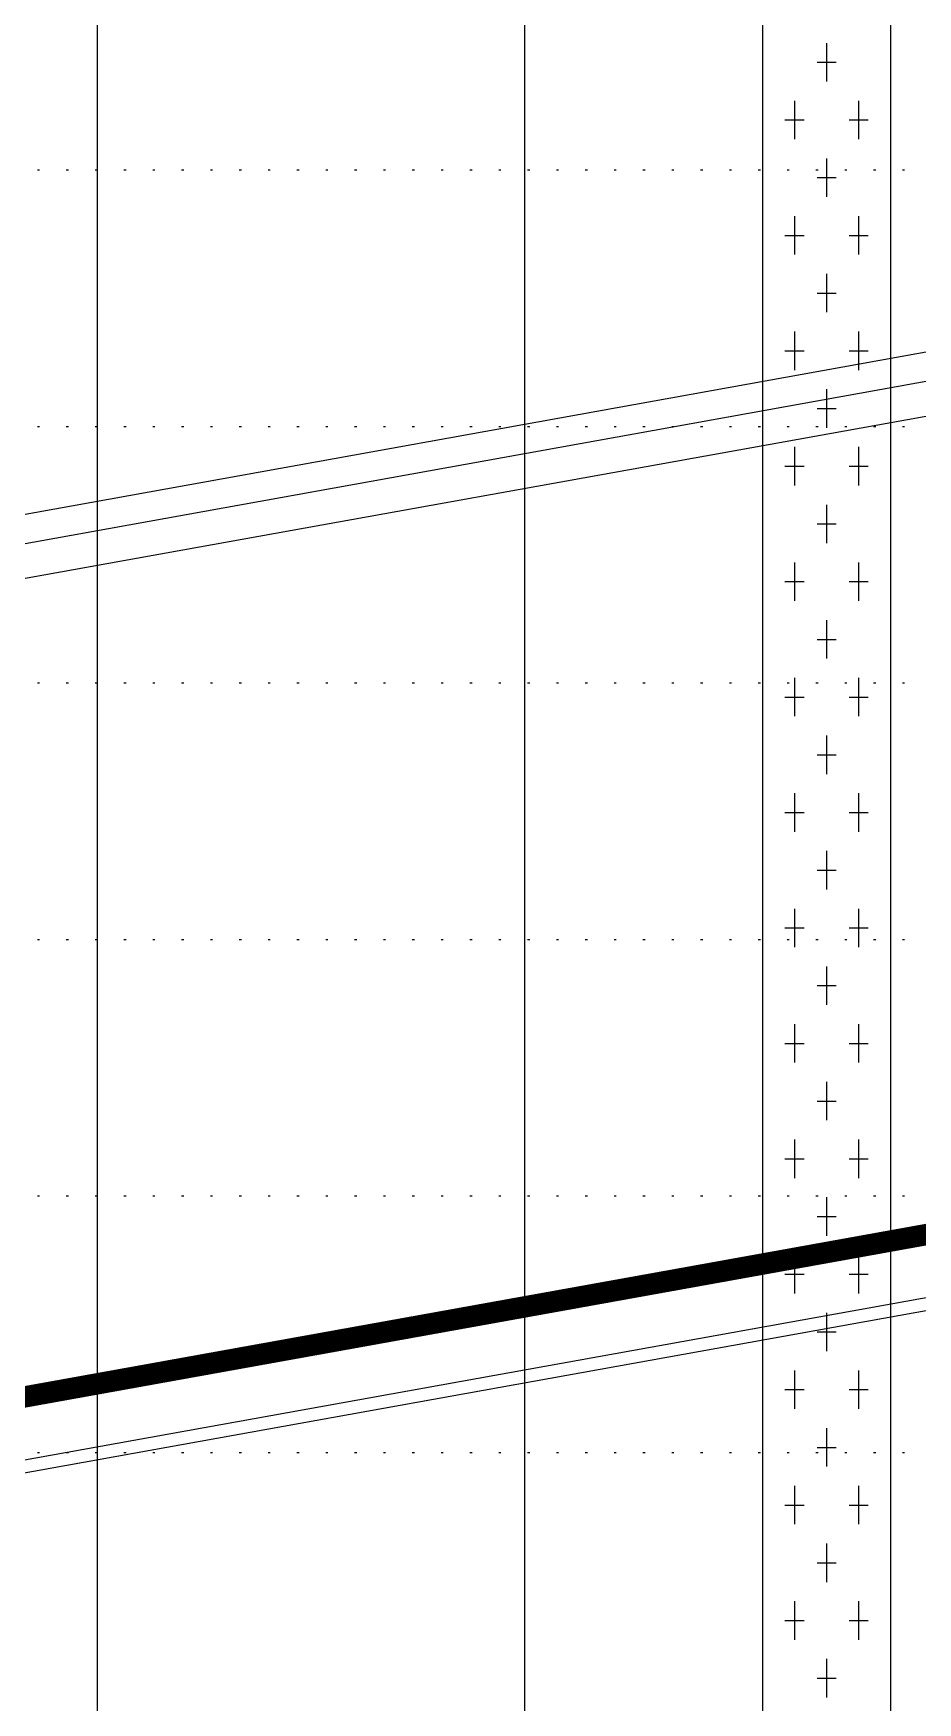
# Model space of a CAD drawing. Header units: millimetres. Extents: x -1499 to 6658, y -12483 to -6008.
# Drawn here: x 2073.2 to 2114.6, y -10984.8 to -10906.7 of the extents above; entities that cross this region are included whole.
import ezdxf

# ---------------------------------------------------------------- set-up
doc = ezdxf.new("R2010")
doc.units = ezdxf.units.MM
doc.linetypes.add('A-DOTLN01H', pattern=[0.125, 0, -0.125])
for name, color, linetype in [('CR-GRID', 56, 'A-DOTLN01H'), ('CS-CONC-MAJR', 4, 'Continuous'), ('CS-EXCV', 3, 'A-DIGLN01'), ('Layer', 7, 'Continuous'), ('수직그리드', 1, 'Continuous'), ('종단계획선', 7, 'Continuous')]:
    doc.layers.add(name, color=color, linetype=linetype)
doc.linetypes.add('A-DIGLN01', pattern='A,0.9,-0.2,[19,kscals.shx,S=0.1,R=180,X=0,Y=0],0.9', length=2)

# ---------------------------------------------------------------- blocks, each defined once
blk = doc.blocks.new('TB-14')
at = {"layer": 'Layer'}
for points in [[(-1, -18), (-1, -42.5), (1, -42.5), (1, -18), (-1, -18)], [(0, -25.8), (0, -26.1)], [(-0.15, -25.95), (0.15, -25.95)], [(-0.5, -26.25), (-0.5, -26.55)], [(0.5, -26.25), (0.5, -26.55)], [(-0.65, -26.4), (-0.35, -26.4)], [(0.35, -26.4), (0.65, -26.4)], [(0, -26.7), (0, -27)], [(-0.15, -26.85), (0.15, -26.85)], [(-0.5, -27.15), (-0.5, -27.45)], [(0.5, -27.15), (0.5, -27.45)], [(-0.65, -27.3), (-0.35, -27.3)], [(0.35, -27.3), (0.65, -27.3)], [(0, -27.6), (0, -27.9)], [(-0.15, -27.75), (0.15, -27.75)], [(-0.5, -28.05), (-0.5, -28.35)], [(0.5, -28.05), (0.5, -28.35)], [(-0.65, -28.2), (-0.35, -28.2)], [(0.35, -28.2), (0.65, -28.2)], [(0, -28.5), (0, -28.8)], [(-0.15, -28.65), (0.15, -28.65)], [(-0.5, -28.95), (-0.5, -29.25)], [(0.5, -28.95), (0.5, -29.25)], [(-0.65, -29.1), (-0.35, -29.1)], [(0.35, -29.1), (0.65, -29.1)], [(0, -29.4), (0, -29.7)], [(-0.15, -29.55), (0.15, -29.55)], [(-0.5, -29.85), (-0.5, -30.15)], [(0.5, -29.85), (0.5, -30.15)], [(-0.65, -30), (-0.35, -30)], [(0.35, -30), (0.65, -30)], [(0, -30.3), (0, -30.6)], [(-0.15, -30.45), (0.15, -30.45)], [(-0.5, -30.75), (-0.5, -31.05)], [(0.5, -30.75), (0.5, -31.05)], [(-0.65, -30.9), (-0.35, -30.9)], [(0.35, -30.9), (0.65, -30.9)], [(0, -31.2), (0, -31.5)], [(-0.15, -31.35), (0.15, -31.35)], [(-0.5, -31.65), (-0.5, -31.95)], [(0.5, -31.65), (0.5, -31.95)], [(-0.65, -31.8), (-0.35, -31.8)], [(0.35, -31.8), (0.65, -31.8)], [(0, -32.1), (0, -32.4)], [(-0.15, -32.25), (0.15, -32.25)], [(-0.5, -32.55), (-0.5, -32.85)], [(0.5, -32.55), (0.5, -32.85)], [(-0.65, -32.7), (-0.35, -32.7)], [(0.35, -32.7), (0.65, -32.7)], [(0, -33), (0, -33.3)], [(-0.15, -33.15), (0.15, -33.15)], [(-0.5, -33.45), (-0.5, -33.75)], [(0.5, -33.45), (0.5, -33.75)], [(-0.65, -33.6), (-0.35, -33.6)], [(0.35, -33.6), (0.65, -33.6)], [(0, -33.9), (0, -34.2)], [(-0.15, -34.05), (0.15, -34.05)], [(-0.5, -34.35), (-0.5, -34.65)], [(0.5, -34.35), (0.5, -34.65)], [(-0.65, -34.5), (-0.35, -34.5)], [(0.35, -34.5), (0.65, -34.5)], [(0, -34.8), (0, -35.1)], [(-0.15, -34.95), (0.15, -34.95)], [(-0.5, -35.25), (-0.5, -35.55)], [(0.5, -35.25), (0.5, -35.55)], [(-0.65, -35.4), (-0.35, -35.4)], [(0.35, -35.4), (0.65, -35.4)], [(0, -35.7), (0, -36)], [(-0.15, -35.85), (0.15, -35.85)], [(-0.5, -36.15), (-0.5, -36.45)], [(0.5, -36.15), (0.5, -36.45)], [(-0.65, -36.3), (-0.35, -36.3)], [(0.35, -36.3), (0.65, -36.3)], [(0, -36.6), (0, -36.9)], [(-0.15, -36.75), (0.15, -36.75)], [(-0.5, -37.05), (-0.5, -37.35)], [(0.5, -37.05), (0.5, -37.35)], [(-0.65, -37.2), (-0.35, -37.2)], [(0.35, -37.2), (0.65, -37.2)], [(0, -37.5), (0, -37.8)], [(-0.15, -37.65), (0.15, -37.65)], [(-0.5, -37.95), (-0.5, -38.25)], [(0.5, -37.95), (0.5, -38.25)], [(-0.65, -38.1), (-0.35, -38.1)], [(0.35, -38.1), (0.65, -38.1)], [(0, -38.4), (0, -38.7)], [(-0.15, -38.55), (0.15, -38.55)]]:
    blk.add_lwpolyline(points, dxfattribs=at)

msp = doc.modelspace()

# ---------------------------------------------------------------- linework, layer by layer
at = {"layer": 'CR-GRID', "color": 6, "linetype": 'A-DOTLN01H', "ltscale": 10}
for p, q in [((1436.157, -10913.058), (6196.157, -10913.058)), ((1436.157, -10973.058), (6636.157, -10973.058))]:
    msp.add_line(p, q, dxfattribs=at)
at = {"layer": 'CR-GRID', "linetype": 'A-DOTLN01H', "ltscale": 10}
for p, q in [((1436.157, -10925.058), (6196.157, -10925.058)), ((1436.157, -10937.058), (6636.157, -10937.058)), ((1436.157, -10949.058), (6636.157, -10949.058)), ((1436.157, -10961.058), (6636.157, -10961.058))]:
    msp.add_line(p, q, dxfattribs=at)
at = {"layer": 'CS-CONC-MAJR'}
for p, q in [((2137.157, -10918.973), (1788.157, -10981.734)), ((2137.157, -10920.599), (1788.157, -10983.359))]:
    msp.add_line(p, q, dxfattribs=at)
msp.add_lwpolyline([(1788.157, -11024.603), (2137.157, -10961.825)], dxfattribs=at)
at = {"layer": 'CS-EXCV', "ltscale": 5}
msp.add_line((2137.258, -10917.581), (1788.157, -10980.359), dxfattribs=at)
msp.add_lwpolyline([(1788.157, -11025.203), (2137.157, -10962.425)], dxfattribs=at)
at = {"layer": '수직그리드'}
for p, q in [((2076.157, -10700.49), (2076.157, -11873.058)), ((2096.157, -10711.77), (2096.157, -11873.058))]:
    msp.add_line(p, q, dxfattribs=at)
at = {"layer": '종단계획선', "const_width": 1, "flags": 128}
msp.add_lwpolyline([(1246.157, -11119.153), (2761.157, -10846.632)], dxfattribs=at)

# ---------------------------------------------------------------- block references
at = {"xscale": 3, "yscale": 6, "zscale": 3}
msp.add_blockref('TB-14', (2110.307, -10752.322), dxfattribs=at)

doc.saveas('drawing.dxf')
